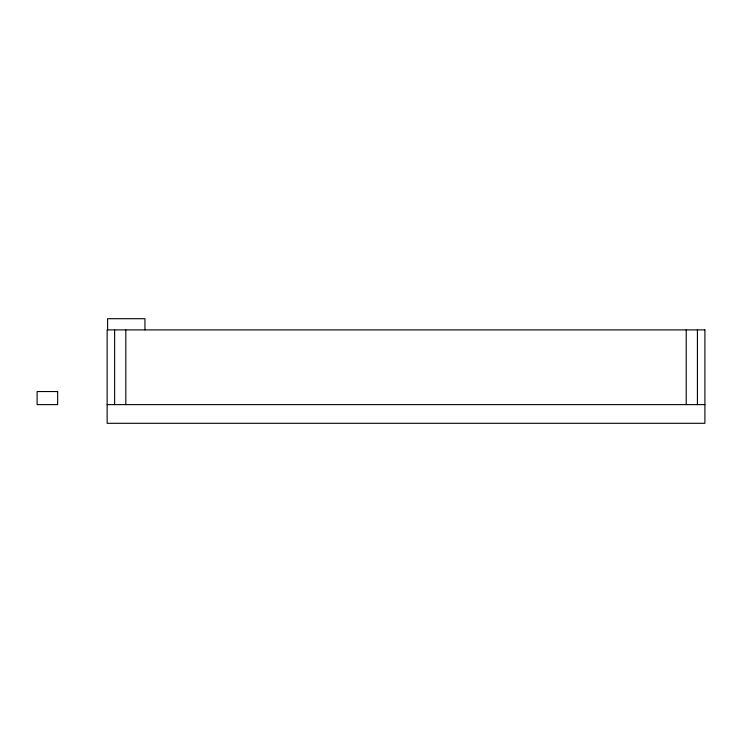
<?xml version="1.0" encoding="UTF-8"?>
<svg xmlns="http://www.w3.org/2000/svg" width="742" height="742" viewBox="0 0 742 742"><rect width="100%" height="100%" fill="white"/><g stroke="black" fill="none" stroke-linecap="round" stroke-linejoin="round"><path stroke-width="1.11" d="M107.145 404.622L704.9 404.622M697.424 329.902L697.424 404.622M686.22 329.902L686.22 404.622M144.95 329.902L144.95 318.698L107.59 318.698L107.59 329.902M125.825 329.902L125.825 404.622M114.62 329.902L114.62 404.622M704.9 329.902L107.145 329.902L107.145 423.302L704.9 423.302L704.9 329.902M57.644 391.544L37.1 391.544L37.1 404.622L57.644 404.622L57.644 391.544"/></g></svg>
